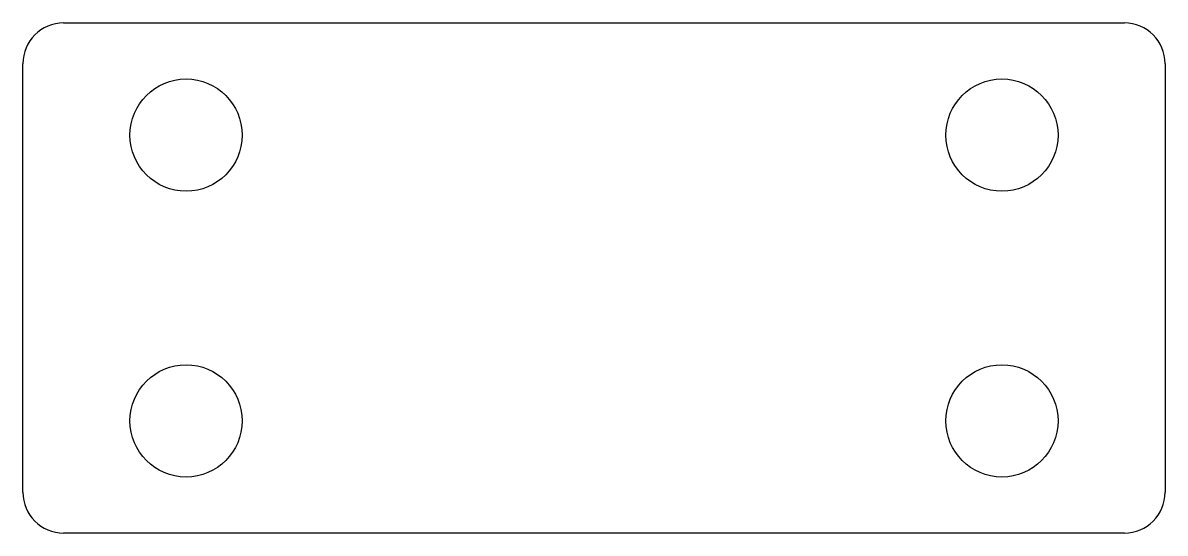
# Model space of a CAD drawing. Extents: x -8 to 48, y -12.5 to 12.5.
import ezdxf

# ---------------------------------------------------------------- set-up
doc = ezdxf.new("R2010")
doc.units = 0
doc.layers.add('Sketch', color=7, linetype='CONTINUOUS')

msp = doc.modelspace()

# ---------------------------------------------------------------- linework, layer by layer
at = {"layer": 'Sketch'}
for p, q in [((-6, 12.5), (46, 12.5)), ((-8, -10.5), (-8, 10.5)), ((48, 10.5), (48, -10.5)), ((46, -12.5), (-6, -12.5))]:
    msp.add_line(p, q, dxfattribs=at)
for centre in [(0, 7), (40, 7), (0, -7), (40, -7)]:
    msp.add_circle(centre, 2.75, dxfattribs=at)
for centre, start, end in [((-6, 10.5), 90, 180), ((46, 10.5), 0, 90), ((-6, -10.5), 180, -90), ((46, -10.5), -90, 0)]:
    msp.add_arc(centre, 2, start, end, dxfattribs=at)

doc.saveas('drawing.dxf')
